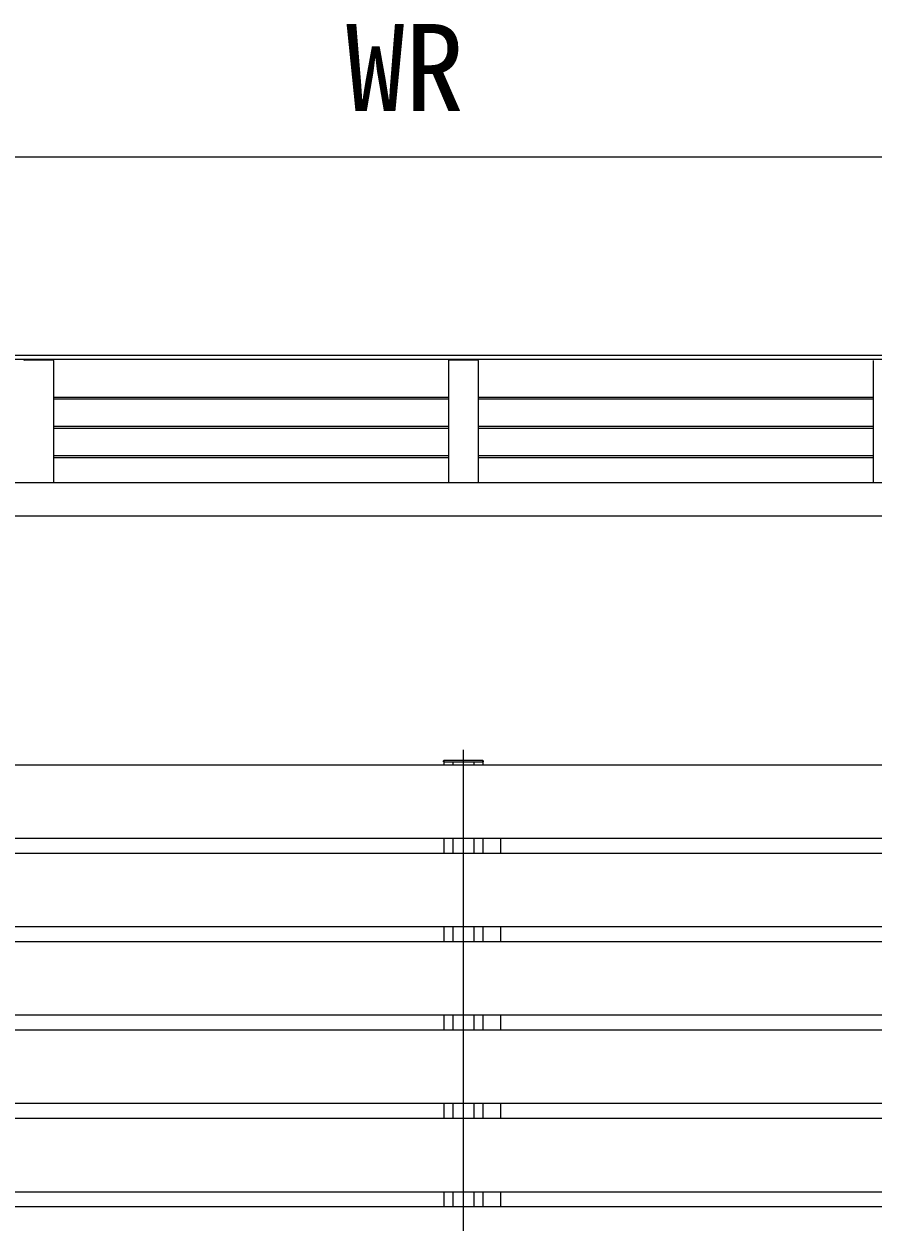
# Model space of a CAD drawing. Units: millimetres, scale not verified. Extents: x -525 to 525, y -783 to 778.
# Drawn here: x -243.1 to -157.1, y -37 to 84.3 of the extents above; entities that cross this region are included whole.
import ezdxf
from ezdxf.enums import TextEntityAlignment as Align

# ---------------------------------------------------------------- set-up
doc = ezdxf.new("R2010")
doc.units = ezdxf.units.MM
doc.header["$LTSCALE"] = 4
for name, color, linetype in [('0-4_YKK_12', 2, 'Continuous'), ('0-5_YKK_13', 4, 'Continuous'), ('0-6_YKK_A1', 4, 'Continuous'), ('0-7_YKK_D', 6, 'Continuous')]:
    doc.layers.add(name, color=color, linetype=linetype)
doc.styles.add('ＭＳ ゴシック', font='')
doc.styles.get('ＭＳ ゴシック').set_extended_font_data('MS Gothic')

msp = doc.modelspace()

# ---------------------------------------------------------------- linework, layer by layer
at = {"layer": '0-4_YKK_12'}
msp.add_line((-198.6, 10.82), (-198.6, -167.428), dxfattribs=at)
at = {"layer": '0-5_YKK_13'}
for p, q in [((-200.544, 9.746), (-200.514, 9.746)), ((-200.514, 9.746), (-196.686, 9.746)), ((-196.686, 9.746), (-196.656, 9.746)), ((-200.52, 9.596), (-196.68, 9.596)), ((-196.59, 9.596), (-196.68, 9.596)), ((-196.596, 9.69), (-196.59, 9.596))]:
    msp.add_line(p, q, dxfattribs=at)
msp.add_lwpolyline([(-200.52, 9.596), (-200.61, 9.596), (-200.604, 9.69)], dxfattribs=at)
for centre, start, end in [((-200.544, 9.686), 90, 176.5), ((-196.656, 9.686), 3.5, 90)]:
    msp.add_arc(centre, 0.06, start, end, dxfattribs=at)
at = {"layer": '0-6_YKK_A1'}
for p, q in [((-112.062, 50.306), (-285.138, 50.307)), ((-284.52, 50.745), (-112.68, 50.745)), ((-243.001, 50.252), (-242.71, 50.256)), ((-242.71, 50.256), (-240.41, 50.256)), ((-240.41, 50.256), (-240.119, 50.252)), ((-240.06, 50.192), (-240.06, 37.843)), ((-200.1, 50.192), (-200.1, 37.844)), ((-200.041, 50.252), (-199.75, 50.256)), ((-199.75, 50.256), (-197.45, 50.256)), ((-197.45, 50.256), (-197.159, 50.252)), ((-197.1, 50.192), (-197.1, 37.844)), ((-157.14, 50.192), (-157.14, 37.844)), ((-200.1, 46.47), (-240.06, 46.47)), ((-200.1, 46.291), (-240.06, 46.291)), ((-157.14, 46.47), (-197.1, 46.47)), ((-157.14, 46.291), (-197.1, 46.291)), ((-200.1, 43.504), (-240.06, 43.504)), ((-200.1, 43.325), (-240.06, 43.325)), ((-157.14, 43.504), (-197.1, 43.504)), ((-157.14, 43.325), (-197.1, 43.325)), ((-200.102, 40.355), (-240.062, 40.355)), ((-200.1, 40.537), (-240.06, 40.537)), ((-157.142, 40.355), (-197.102, 40.355)), ((-157.14, 40.538), (-197.1, 40.538)), ((-284.52, 37.844), (-112.68, 37.844)), ((-284.52, 34.464), (-112.68, 34.466)), ((-279.72, 9.296), (-117.48, 9.296)), ((-200.58, 9.596), (-200.58, 9.296)), ((-199.65, 9.596), (-199.65, 9.296)), ((-197.55, 9.596), (-197.55, 9.296)), ((-196.62, 9.596), (-196.62, 9.296)), ((-279.72, 1.856), (-117.48, 1.856)), ((-200.58, 1.856), (-200.58, 0.356)), ((-199.65, 1.856), (-199.65, 0.356)), ((-197.55, 1.856), (-197.55, 0.356)), ((-196.62, 1.856), (-196.62, 0.356)), ((-194.82, 0.356), (-194.82, 1.856)), ((-279.72, 0.356), (-117.48, 0.356)), ((-279.72, -7.084), (-117.48, -7.084)), ((-200.58, -7.084), (-200.58, -8.584)), ((-199.65, -7.084), (-199.65, -8.584)), ((-197.55, -7.084), (-197.55, -8.584)), ((-196.62, -7.084), (-196.62, -8.584)), ((-194.82, -8.584), (-194.82, -7.084)), ((-279.72, -8.584), (-117.48, -8.584)), ((-279.72, -16.024), (-117.48, -16.024)), ((-200.58, -16.024), (-200.58, -17.524)), ((-199.65, -16.024), (-199.65, -17.524)), ((-197.55, -16.024), (-197.55, -17.524)), ((-196.62, -16.024), (-196.62, -17.524)), ((-194.82, -17.524), (-194.82, -16.024)), ((-279.72, -17.524), (-117.48, -17.524)), ((-279.72, -24.964), (-117.48, -24.964)), ((-200.58, -24.964), (-200.58, -26.464)), ((-199.65, -24.964), (-199.65, -26.464)), ((-197.55, -24.964), (-197.55, -26.464)), ((-196.62, -24.964), (-196.62, -26.464)), ((-194.82, -26.464), (-194.82, -24.964)), ((-279.72, -26.464), (-117.48, -26.464)), ((-279.72, -33.904), (-117.48, -33.904)), ((-200.58, -33.904), (-200.58, -35.404)), ((-199.65, -33.904), (-199.65, -35.404)), ((-197.55, -33.904), (-197.55, -35.404)), ((-196.62, -33.904), (-196.62, -35.404)), ((-194.82, -35.404), (-194.82, -33.904)), ((-279.72, -35.404), (-117.48, -35.404))]:
    msp.add_line(p, q, dxfattribs=at)
for centre, start, end in [((-243, 50.192), 90.66782, 179.85648), ((-240.12, 50.192), 359.84961, 89.33225), ((-200.04, 50.192), 90.66782, 179.85648), ((-197.16, 50.192), 359.84961, 89.33225)]:
    msp.add_arc(centre, 0.0598, start, end, dxfattribs=at)
at = {"layer": '0-7_YKK_D'}
msp.add_line((-285.72, 70.813), (-111.48, 70.813), dxfattribs=at)

# ---------------------------------------------------------------- texts
at = {"layer": '0-7_YKK_D', "style": 'ＭＳ ゴシック'}
msp.add_text('WR', height=8.798, dxfattribs=at).set_placement((-210.498, 72.813), align=Align.BOTTOM_LEFT)

doc.saveas('drawing.dxf')
